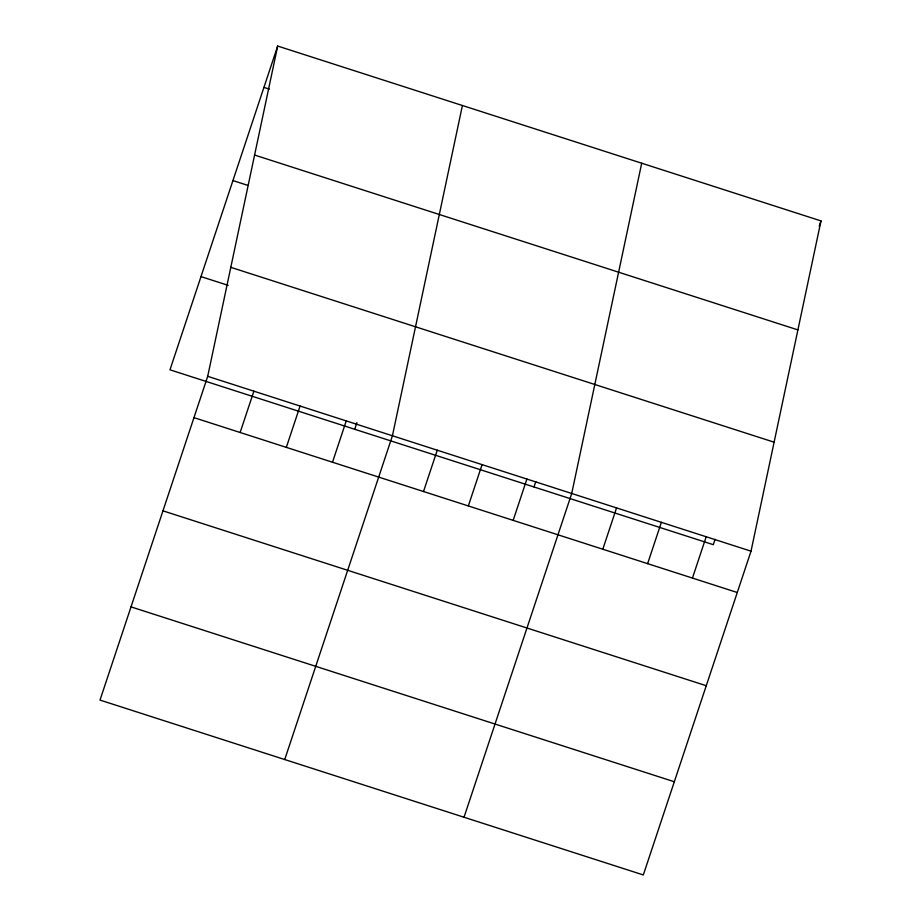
<?xml version="1.0" encoding="UTF-8"?>
<svg xmlns="http://www.w3.org/2000/svg" width="921" height="921" viewBox="0 0 921 921"><rect width="100%" height="100%" fill="white"/><g stroke="black" fill="none" stroke-linecap="round" stroke-linejoin="round"><path stroke-width="1.38" d="M207.709 376.321L277.682 46.05L820.991 220.913L751.018 551.184L643.318 874.95L100.009 700.087L207.709 376.321L751.018 551.184M462.411 105.501L392.427 435.771L284.727 759.537M641.707 163.213L571.722 493.483L464.023 817.249M277.682 46.05L169.982 369.816L713.291 544.679L715.064 539.349M240.139 432.502L253.885 391.183M286.327 447.364L300.073 406.046M332.504 462.227L346.25 420.909M354.712 429.267L356.922 422.612M423.51 491.526L437.256 450.208M468.329 505.951L482.074 464.633M513.158 520.377L526.904 479.058M534.007 486.967L535.769 481.648M602.806 549.227L616.552 507.908M647.624 563.652L661.37 522.334M692.442 578.077L706.188 536.759M819.218 226.244L820.991 220.913M263.936 87.368L269.369 89.118M254.587 155.039L797.897 329.902M232.932 180.574L247.876 185.386M230.803 267.332L774.112 442.195M200.985 276.611L228.155 285.349M193.963 417.639L737.272 592.502M162.959 510.844L706.269 685.719M131.012 606.881L674.322 781.745"/></g></svg>
